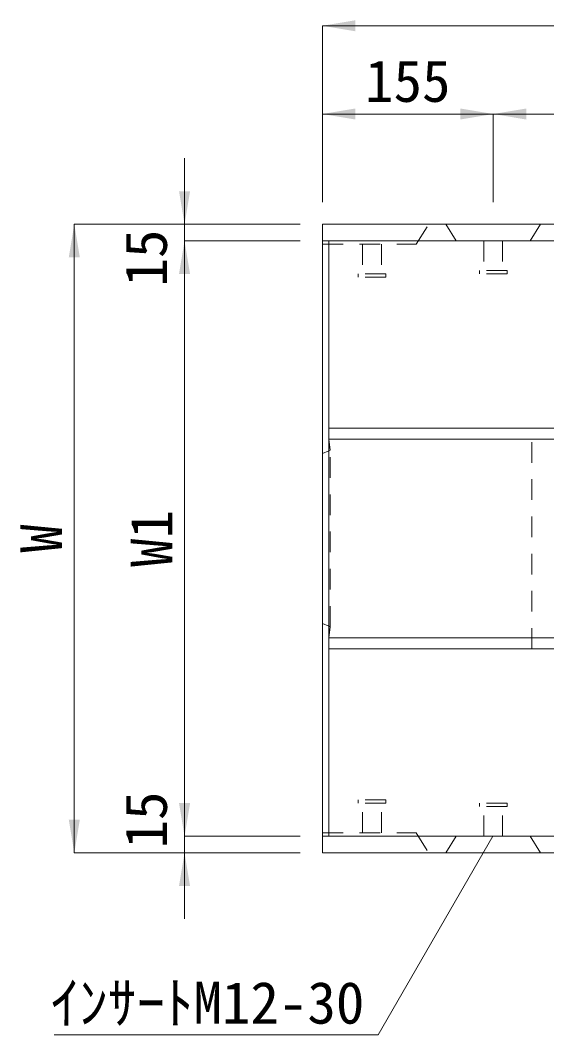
# Model space of a CAD drawing. Units: millimetres at full size. Extents: x 50430 to 75195, y 75514 to 92741.
# Drawn here: x 67159 to 67637, y 80549 to 81469 of the extents above; entities that cross this region are included whole.
import ezdxf
from ezdxf.enums import TextEntityAlignment as Align

# ---------------------------------------------------------------- set-up
doc = ezdxf.new("R2010")
doc.units = ezdxf.units.MM
doc.header["$LTSCALE"] = 25
doc.linetypes.add('USER1', pattern=[1.35, 0.75, -0.6])
for name, color, linetype, lineweight in [('0_2', 7, 'Continuous', 5), ('寸法線', 7, 'Continuous', 9), ('本体', 2, 'Continuous', 9), ('ｲﾝｻｰﾄ', 3, 'USER1', 5)]:
    doc.layers.add(name, color=color, linetype=linetype, lineweight=lineweight)
doc.styles.add('ＭＳ ゴシック', font='')
doc.styles.get('ＭＳ ゴシック').set_extended_font_data('MS Gothic')

# ---------------------------------------------------------------- blocks, each defined once
blk = doc.blocks.new('filled_arrow')
at = {"color": 0, "linetype": 'Continuous', "lineweight": -2}
blk.add_solid([(7.5, 1.25), (0, 0), (7.5, -1.25)], dxfattribs=at)

msp = doc.modelspace()

# ---------------------------------------------------------------- linework, layer by layer
at = {"layer": '0_2', "lineweight": 20}
for p, q in [((67439.26, 81078.92), (67433.26, 81076.35)), ((67439.26, 80919.78), (67433.26, 80922.35))]:
    msp.add_line(p, q, dxfattribs=at)
at = {"layer": '寸法線'}
for p, q in [((67433.26, 81464.35), (68431.26, 81464.35)), ((67433.26, 81304.35), (67433.26, 81464.35)), ((67433.26, 81384.35), (67588.26, 81384.35)), ((67433.26, 81304.35), (67433.26, 81384.35)), ((67588.26, 81304.35), (67588.26, 81384.35)), ((67588.26, 81384.35), (68276.26, 81384.35)), ((67588.26, 81304.35), (67588.26, 81384.35)), ((67308.26, 81344.35), (67308.26, 81209.35)), ((67208.26, 81284.35), (67208.26, 80714.35)), ((67413.26, 81284.35), (67208.26, 81284.35)), ((67413.26, 81284.35), (67308.26, 81284.35)), ((67308.26, 81269.35), (67308.26, 80729.35)), ((67413.26, 81269.35), (67308.26, 81269.35)), ((67413.26, 81269.35), (67308.26, 81269.35)), ((67308.26, 80654.35), (67308.26, 80789.35)), ((67413.26, 80729.35), (67308.26, 80729.35)), ((67413.26, 80729.35), (67308.26, 80729.35)), ((67413.26, 80714.35), (67208.26, 80714.35)), ((67413.26, 80714.35), (67308.26, 80714.35))]:
    msp.add_line(p, q, dxfattribs=at)
msp.add_lwpolyline([(67587.8, 80729.35), (67483.87, 80549.35), (67190.15, 80549.35)], dxfattribs=at)
at = {"layer": '本体'}
for p, q in [((67433.26, 81269.35), (67433.26, 81284.35)), ((68431.26, 81284.35), (67433.26, 81284.35)), ((67545.26, 81284.35), (67554.76, 81269.35)), ((67621.76, 81269.35), (67631.26, 81284.35)), ((67439.26, 80729.35), (67439.26, 81269.35)), ((68425.26, 81099.35), (67439.26, 81099.35)), ((68425.26, 81089.35), (67439.26, 81089.35)), ((68425.26, 80909.35), (67439.26, 80909.35)), ((68425.26, 80899.35), (67439.26, 80899.35)), ((67433.26, 80714.35), (67433.26, 80729.35)), ((67545.26, 80714.35), (67554.76, 80729.35)), ((67621.76, 80729.35), (67631.26, 80714.35)), ((67433.26, 80714.35), (68431.26, 80714.35))]:
    msp.add_line(p, q, dxfattribs=at)
at = {"layer": '本体', "linetype": 'USER1'}
for p, q in [((67518.26, 81266.35), (67529.76, 81284.35)), ((67433.26, 81266.35), (67518.26, 81266.35)), ((67623.26, 80899.35), (67623.26, 81096.85)), ((67433.26, 80732.35), (67518.26, 80732.35)), ((67518.26, 80732.35), (67529.76, 80714.35))]:
    msp.add_line(p, q, dxfattribs=at)
at = {"layer": '本体', "lineweight": 20}
for p, q in [((67433.26, 80729.35), (67433.26, 81269.35)), ((68431.26, 81269.35), (67433.26, 81269.35)), ((67433.26, 80729.35), (68431.26, 80729.35))]:
    msp.add_line(p, q, dxfattribs=at)
at = {"layer": '本体', "color": 4, "linetype": 'USER1', "lineweight": 5}
for p, q in [((67439.26, 81089.35), (67440.26, 81079.35)), ((67440.26, 81079.35), (67439.26, 81078.92)), ((67440.26, 80919.35), (67440.26, 81079.35)), ((67440.26, 80919.35), (67439.26, 80919.78)), ((67439.26, 80909.35), (67440.26, 80919.35))]:
    msp.add_line(p, q, dxfattribs=at)
at = {"layer": 'ｲﾝｻｰﾄ'}
for p, q in [((67469.76, 81266.35), (67469.76, 81239.35)), ((67486.76, 81266.35), (67486.76, 81239.35)), ((67579.76, 81269.35), (67579.76, 81242.35)), ((67596.76, 81269.35), (67596.76, 81242.35)), ((67465.76, 81239.35), (67465.76, 81236.35)), ((67490.76, 81239.35), (67465.76, 81239.35)), ((67490.76, 81236.35), (67465.76, 81236.35)), ((67490.76, 81239.35), (67490.76, 81236.35)), ((67600.76, 81242.35), (67575.76, 81242.35)), ((67575.76, 81242.35), (67575.76, 81239.35)), ((67600.76, 81239.35), (67575.76, 81239.35)), ((67600.76, 81242.35), (67600.76, 81239.35)), ((67490.76, 80762.35), (67465.76, 80762.35)), ((67465.76, 80759.35), (67465.76, 80762.35)), ((67490.76, 80759.35), (67465.76, 80759.35)), ((67469.76, 80732.35), (67469.76, 80759.35)), ((67486.76, 80732.35), (67486.76, 80759.35)), ((67490.76, 80759.35), (67490.76, 80762.35)), ((67575.76, 80756.35), (67575.76, 80759.35)), ((67600.76, 80759.35), (67575.76, 80759.35)), ((67600.76, 80756.35), (67600.76, 80759.35)), ((67600.76, 80756.35), (67575.76, 80756.35)), ((67579.76, 80729.35), (67579.76, 80756.35)), ((67596.76, 80729.35), (67596.76, 80756.35))]:
    msp.add_line(p, q, dxfattribs=at)

# ---------------------------------------------------------------- block references
at = {"layer": '寸法線', "xscale": 4, "yscale": 4}
for p in [(67433.26, 81464.35), (67433.26, 81384.35), (67588.26, 81384.35)]:
    msp.add_blockref('filled_arrow', p, dxfattribs=at)
at = {"layer": '寸法線'}
for p, xscale, yscale, rotation in [((67588.26, 81384.35), 4, 4, 180), ((67308.26, 81284.35), 4, 4, 90), ((67208.26, 81284.35), 4, 4, 270), ((67308.26, 81269.35), 4, 4, 270), ((67308.26, 81269.35), 4, 4, 270), ((67308.26, 80729.35), 4, 4, 90), ((67308.26, 80729.35), 4, 4, 90), ((67208.26, 80714.35), 4, 4, 90), ((67587.8, 80729.35), 0.2, 0.2, 240), ((67308.26, 80714.35), 4, 4, 270)]:
    msp.add_blockref('filled_arrow', p, dxfattribs=dict(at, xscale=xscale, yscale=yscale, rotation=rotation))

# ---------------------------------------------------------------- texts
at = {"layer": '寸法線', "style": 'ＭＳ ゴシック'}
msp.add_text('155', height=37.98, dxfattribs=at).set_placement((67510.76, 81414.35), align=Align.MIDDLE_CENTER)
for s, p in [('15', (67273.26, 81253.72)), ('W1', (67278.26, 80999.35)), ('W', (67178.26, 80999.35)), ('15', (67273.26, 80744.08))]:
    msp.add_text(s, height=37.98, rotation=90, dxfattribs=at).set_placement(p, align=Align.MIDDLE_CENTER)
msp.add_text('ｲﾝｻｰﾄM12-30', height=37.98, dxfattribs=at).set_placement((67471.37, 80597.35), align=Align.TOP_RIGHT)

doc.saveas('drawing.dxf')
